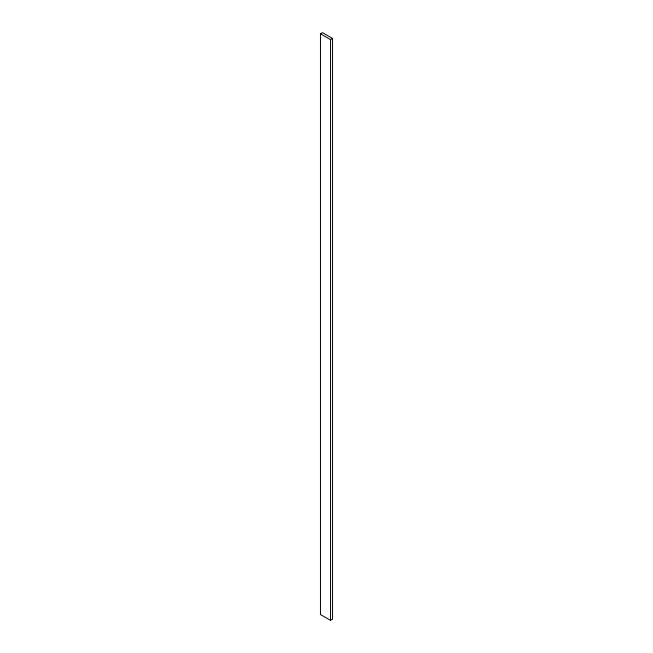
<?xml version="1.0" encoding="UTF-8"?>
<svg xmlns="http://www.w3.org/2000/svg" width="653" height="653" viewBox="0 0 653 653"><rect width="100%" height="100%" fill="white"/><g stroke="black" fill="none" stroke-linecap="round" stroke-linejoin="round"><path stroke-width="0.98" d="M320.468 33.809L322.476 32.65L332.532 38.454L332.532 619.191L330.524 620.35L320.468 614.546L320.468 33.809L330.524 39.621L332.532 38.454M330.524 39.621L330.524 620.35"/></g></svg>
